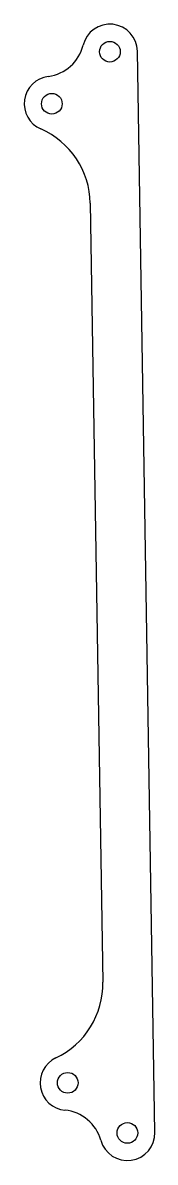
# Model space of a CAD drawing. Extents: x -82 to -62, y -78 to 87.
import ezdxf

# ---------------------------------------------------------------- set-up
doc = ezdxf.new("R2010")
doc.units = 0
doc.layers.get('0').update_dxf_attribs({"linetype": 'continuous'})

# ---------------------------------------------------------------- blocks, each defined once
blk = doc.blocks.new('SHAPE2DVIEW')
at = {"color": 0}
for p, q in [((-62.35, -73.71), (-64.89, 83.32)), ((-71.74, 61.24), (-69.9, -51.86))]:
    blk.add_line(p, q, dxfattribs=at)
for centre in [(-68.89, 83.26), (-77.31, 75.7), (-75.01, -66.49), (-66.35, -73.77)]:
    blk.add_circle(centre, 1.5, dxfattribs=at)
for centre, radius, start, end in [((-68.89, 83.26), 4, 0.9289, 166.3788), ((-78.61, 85.61), 6, -82.521, -13.6212), ((-77.31, 75.7), 4, 97.479, -113.6748), ((-83.74, 61.05), 12, 0.9289, 66.3252), ((-81.9, -52.05), 12, -64.4674, 0.9289), ((-75.01, -66.49), 4, 115.5326, -95.6212), ((-75.98, -76.44), 6, 15.479, 84.3788), ((-66.35, -73.77), 4, -164.521, 0.9289)]:
    blk.add_arc(centre, radius, start, end, dxfattribs=at)

msp = doc.modelspace()

# ---------------------------------------------------------------- block references
at = {"color": 0}
msp.add_blockref('SHAPE2DVIEW', (0, 0), dxfattribs=at)

doc.saveas('drawing.dxf')
